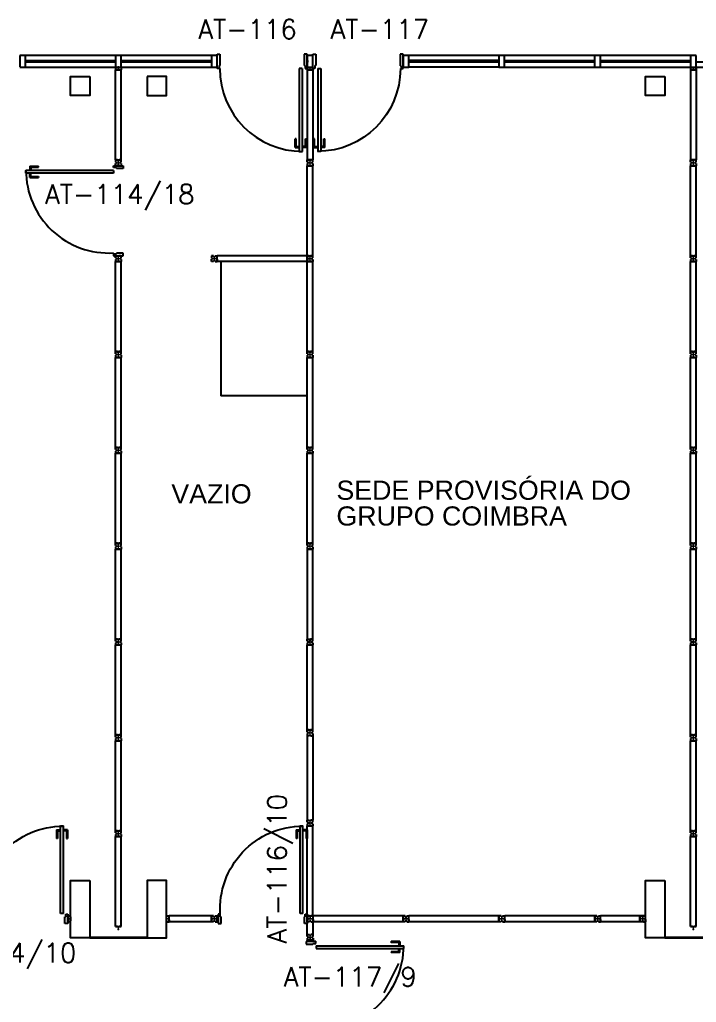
# Model space of a CAD drawing. Header units: millimetres. Extents: x 2860 to 3104, y 1039 to 1134.
# Drawn here: x 2986.18 to 2993.24, y 1060.7 to 1070.96 of the extents above; entities that cross this region are included whole.
import ezdxf

# ---------------------------------------------------------------- set-up
doc = ezdxf.new("R2010")
doc.units = ezdxf.units.MM
for name, color, linetype in [('BANC', 2, 'Continuous'), ('DIV', 2, 'Continuous'), ('ESQ', 2, 'Continuous'), ('ESTR', 3, 'Continuous'), ('TEXTO', 2, 'Continuous'), ('TEXTO-ENDEREÇO', 2, 'Continuous')]:
    doc.layers.add(name, color=color, linetype=linetype)
doc.styles.get("Standard").update_dxf_attribs({"font": 'arial.ttf'})
doc.styles.add('UNB-100-1', font='simplex.shx', dxfattribs={"height": 0.2})

# ---------------------------------------------------------------- blocks, each defined once
blk = doc.blocks.new('PILINT-TTS')
for points in [[(-0.2, 0), (-0.2, -0.2), (0, -0.2), (0, 0)], [(-0.8, 0), (-0.8, -0.2), (-1, -0.2), (-1, 0)], [(-0.8, -8.39), (-0.8, -8.99), (-1, -8.99), (-1, -8.39)]]:
    blk.add_lwpolyline(points, close=True)
blk.add_lwpolyline([(-0.2, -8.99), (0, -8.99), (0, -8.39), (-0.2, -8.39), (-0.2, -8.99)])
blk = doc.blocks.new('DIVMT-TTS')
for p, q in [((-0.03, 0.03), (-0.03, 0.006)), ((-0.008, 0.03), (-0.03, 0.03)), ((-0.0185, 0.006), (-0.03, 0.006)), ((-0.0185, -0.006), (-0.0185, 0.006)), ((-0.008, 0.03), (-0.008, 0.02)), ((-0.008, 0.02), (0.008, 0.02)), ((-0.0051, 0), (0.0051, 0)), ((0.0051, 0), (-0.0051, 0)), ((-0.0051, 0), (0.0051, 0)), ((0, -0.0051), (0, 0.0051)), ((0, 0.0051), (0, -0.0051)), ((0.008, 0.03), (0.008, 0.02)), ((0.008, 0.03), (0.03, 0.03)), ((0.0205, 0.006), (0.03, 0.006)), ((0.0205, -0.006), (0.0205, 0.006)), ((0.0205, 0.006), (0.0205, -0.006)), ((0.0205, 0.006), (0.03, 0.006)), ((0.97, 0.03), (0.03, 0.03)), ((0.03, 0.006), (0.03, 0.03)), ((0.03, -0.03), (0.03, 0.03)), ((0.03, -0.005), (0.03, 0.005)), ((0.97, -0.03), (0.97, 0.03)), ((0.97, 0.03), (0.97, 0.009)), ((0.97, 0.009), (0.97, 0.027)), ((0.9795, 0.006), (0.97, 0.006)), ((0.97, -0.005), (0.97, 0.005)), ((0.9795, 0.006), (0.9795, -0.006)), ((1.0051, 0), (0.9949, 0)), ((1, 0.0051), (1, -0.0051)), ((-0.0185, -0.006), (-0.03, -0.006)), ((-0.03, -0.03), (-0.03, -0.006)), ((-0.008, -0.03), (-0.03, -0.03)), ((-0.008, -0.03), (-0.008, -0.02)), ((-0.008, -0.02), (0.008, -0.02)), ((0.008, -0.03), (0.008, -0.02)), ((0.008, -0.03), (0.03, -0.03)), ((0.0205, -0.006), (0.03, -0.006)), ((0.0205, -0.006), (0.03, -0.006)), ((0.03, -0.006), (0.03, -0.03)), ((0.97, -0.03), (0.03, -0.03)), ((0.9795, -0.006), (0.97, -0.006)), ((0.97, -0.009), (0.97, -0.027))]:
    blk.add_line(p, q)
blk = doc.blocks.new('PDV2E-TTS')
at = {"layer": 'DIV'}
for p, q in [((-0.967, 0.035), (-0.967, 0.05)), ((-0.967, 0.05), (-0.937, 0.05)), ((-0.967, -0.035), (-0.967, 0.035)), ((-0.937, 0.05), (-0.937, -0.02)), ((-0.068, 0.05), (-0.068, -0.02)), ((-0.038, 0.05), (-0.068, 0.05)), ((-0.038, 0.035), (-0.038, 0.05)), ((-0.038, -0.035), (-0.038, 0.035)), ((-0.967, -0.05), (-0.967, -0.035)), ((-0.947, -0.05), (-0.967, -0.05)), ((-0.947, -0.02), (-0.947, -0.05)), ((-0.947, -0.02), (-0.937, -0.02)), ((-0.083, -0.054), (-0.113, -0.054)), ((-0.113, -0.054), (-0.113, -0.969)), ((-0.083, -0.054), (-0.083, -0.969)), ((-0.059, -0.02), (-0.068, -0.02)), ((-0.059, -0.02), (-0.059, -0.05)), ((-0.059, -0.05), (-0.037, -0.05)), ((-0.038, -0.05), (-0.038, -0.035)), ((-0.113, -0.969), (-0.083, -0.969))]:
    blk.add_line(p, q, dxfattribs=at)
at = {"layer": 'DIV', "color": 1}
for p, q in [((-0.145, -0.839), (-0.155, -0.839)), ((-0.155, -0.929), (-0.155, -0.839)), ((-0.145, -0.919), (-0.145, -0.839)), ((-0.145, -0.919), (-0.115, -0.919)), ((-0.05, -0.919), (-0.08, -0.919)), ((-0.05, -0.839), (-0.04, -0.839)), ((-0.05, -0.919), (-0.05, -0.839)), ((-0.04, -0.929), (-0.04, -0.839)), ((-0.155, -0.929), (-0.115, -0.929)), ((-0.04, -0.929), (-0.08, -0.929))]:
    blk.add_line(p, q, dxfattribs=at)
blk.add_arc((-0.081, -0.101), 0.867, 176.6046, 269.9049, dxfattribs=at)
blk = doc.blocks.new('DIV-TTS')
for p, q in [((-0.0051, 0), (0.0051, 0)), ((0, -0.0051), (0, 0.0051)), ((0.0205, 0.006), (0.03, 0.006)), ((0.0205, -0.006), (0.0205, 0.006)), ((0.03, 0.03), (0.97, 0.03)), ((0.03, 0.03), (0.03, -0.03)), ((0.03, 0.009), (0.03, 0.027)), ((0.03, 0.005), (0.03, -0.005)), ((0.97, 0.03), (0.97, -0.03)), ((0.9795, 0.006), (0.97, 0.006)), ((0.97, 0.005), (0.97, -0.005)), ((0.9795, -0.006), (0.9795, 0.006)), ((1.0051, 0), (0.9949, 0)), ((0.9949, 0), (1.0051, 0)), ((1, -0.0051), (1, 0.0051)), ((0.0205, -0.006), (0.03, -0.006)), ((0.03, -0.03), (0.03, -0.009)), ((0.03, -0.009), (0.03, -0.027)), ((0.03, -0.03), (0.97, -0.03)), ((0.9795, -0.006), (0.97, -0.006))]:
    blk.add_line(p, q)
blk = doc.blocks.new('PDV1E-TTS')
at = {"layer": 'DIV'}
for p, q in [((-0.94, 0.075), (-0.91, 0.075)), ((-0.94, 0.06), (-0.94, 0.075)), ((-0.94, -0.06), (-0.94, 0.06)), ((-0.91, 0.075), (-0.91, -0.045)), ((0, 0.075), (-0.03, 0.075)), ((-0.03, 0.075), (-0.03, -0.045)), ((0, 0.06), (0, 0.075)), ((0, -0.06), (0, 0.06)), ((0, 0), (0.012, 0)), ((-0.94, -0.075), (-0.94, -0.06)), ((-0.92, -0.075), (-0.94, -0.075)), ((-0.92, -0.045), (-0.92, -0.075)), ((-0.92, -0.045), (-0.91, -0.045)), ((-0.082, -0.075), (-0.082, -0.94)), ((-0.052, -0.075), (-0.082, -0.075)), ((-0.052, -0.075), (-0.052, -0.94)), ((-0.02, -0.045), (-0.03, -0.045)), ((-0.02, -0.045), (-0.02, -0.075)), ((-0.02, -0.075), (0, -0.075)), ((0, -0.075), (0, -0.06)), ((-0.114, -0.81), (-0.124, -0.81)), ((-0.124, -0.9), (-0.124, -0.81)), ((-0.114, -0.89), (-0.114, -0.81)), ((-0.019, -0.81), (-0.009, -0.81)), ((-0.019, -0.89), (-0.019, -0.81)), ((-0.009, -0.9), (-0.009, -0.81)), ((-0.124, -0.9), (-0.084, -0.9)), ((-0.114, -0.89), (-0.084, -0.89)), ((-0.019, -0.89), (-0.049, -0.89)), ((-0.009, -0.9), (-0.049, -0.9)), ((-0.082, -0.94), (-0.052, -0.94))]:
    blk.add_line(p, q, dxfattribs=at)
blk.add_arc((-0.048, -0.075), 0.865, 180, 270, dxfattribs=at)
blk = doc.blocks.new('MTINI-TTS')
for p, q in [((-0.03, 0.008), (-0.03, 0.03)), ((0.03, 0.03), (-0.03, 0.03)), ((-0.03, 0.008), (-0.02, 0.008)), ((-0.009, 0.03), (-0.027, 0.03)), ((-0.02, 0.008), (-0.02, 0)), ((-0.001, 0), (-0.02, 0)), ((-0.006, 0.02), (-0.006, 0.03)), ((-0.006, 0.023), (-0.006, 0.027)), ((-0.006, 0.02), (0.006, 0.02)), ((0.005, 0.03), (-0.005, 0.03)), ((0.005, 0), (-0.005, 0)), ((0.004, 0.02), (-0.004, 0.02)), ((0.02, 0), (-0.001, 0)), ((0, -0.005), (0, 0.005)), ((0.006, 0.02), (0.006, 0.03)), ((0.006, 0.023), (0.006, 0.027)), ((0.009, 0.03), (0.027, 0.03)), ((0.03, 0.008), (0.02, 0.008)), ((0.02, 0), (0.02, 0.008)), ((0.03, 0.008), (0.03, 0.03))]:
    blk.add_line(p, q)
blk = doc.blocks.new('PDV2D-TTS')
at = {"layer": 'DIV'}
for p, q in [((0.03, 0.05), (0.06, 0.05)), ((0.03, 0.035), (0.03, 0.05)), ((0.03, -0.035), (0.03, 0.035)), ((0.06, 0.05), (0.06, -0.02)), ((0.941, 0.05), (0.941, -0.02)), ((0.971, 0.05), (0.941, 0.05)), ((0.971, 0.035), (0.971, 0.05)), ((0.971, -0.035), (0.971, 0.035)), ((0.03, -0.05), (0.03, -0.035)), ((0.05, -0.05), (0.03, -0.05)), ((0.05, -0.02), (0.06, -0.02)), ((0.05, -0.02), (0.05, -0.05)), ((0.079, -0.05), (0.109, -0.05)), ((0.079, -0.05), (0.079, -0.965)), ((0.109, -0.05), (0.109, -0.965)), ((0.951, -0.02), (0.941, -0.02)), ((0.951, -0.02), (0.951, -0.05)), ((0.951, -0.05), (0.971, -0.05)), ((0.971, -0.05), (0.971, -0.035)), ((0.109, -0.965), (0.079, -0.965))]:
    blk.add_line(p, q, dxfattribs=at)
at = {"layer": 'DIV', "color": 1}
for p, q in [((0.036, -0.925), (0.036, -0.835)), ((0.046, -0.835), (0.036, -0.835)), ((0.046, -0.915), (0.046, -0.835)), ((0.046, -0.915), (0.076, -0.915)), ((0.141, -0.915), (0.111, -0.915)), ((0.141, -0.915), (0.141, -0.835)), ((0.141, -0.835), (0.151, -0.835)), ((0.151, -0.925), (0.151, -0.835)), ((0.036, -0.925), (0.076, -0.925)), ((0.151, -0.925), (0.111, -0.925))]:
    blk.add_line(p, q, dxfattribs=at)
blk.add_arc((0.076, -0.1), 0.865, 270, 3.3214, dxfattribs=at)
blk = doc.blocks.new('MTT-TTS')
for p, q in [((-0.008, 0.03), (-0.03, 0.03)), ((-0.03, 0.03), (-0.03, 0.006)), ((-0.0185, 0.006), (-0.03, 0.006)), ((-0.0185, -0.006), (-0.0185, 0.006)), ((-0.008, 0.03), (-0.008, 0.02)), ((-0.008, 0.02), (0.008, 0.02)), ((-0.0051, 0), (0.0051, 0)), ((0, -0.0051), (0, 0.0051)), ((0.008, 0.03), (0.03, 0.03)), ((0.008, 0.03), (0.008, 0.02)), ((0.0205, -0.006), (0.0205, 0.006)), ((0.0205, 0.006), (0.03, 0.006)), ((0.03, 0.006), (0.03, 0.03)), ((-0.03, -0.03), (-0.03, -0.006)), ((-0.0185, -0.006), (-0.03, -0.006)), ((-0.008, -0.03), (-0.03, -0.03)), ((-0.008, -0.02), (0.008, -0.02)), ((-0.008, -0.03), (-0.008, -0.02)), ((0.008, -0.03), (0.008, -0.02)), ((0.008, -0.03), (0.03, -0.03)), ((0.0205, -0.006), (0.03, -0.006)), ((0.03, -0.006), (0.03, -0.03))]:
    blk.add_line(p, q)

msp = doc.modelspace()

# ---------------------------------------------------------------- linework, layer by layer
at = {"layer": 'BANC'}
for p in [(2988.277, 1068.432), (2989.177, 1067.032)]:
    msp.add_line(p, (2988.277, 1067.032), dxfattribs=at)
at = {"layer": 'DIV'}
for p, q in [((2989.177, 1065.47), (2989.177, 1065.492)), ((2989.177, 1065.492), (2989.201, 1065.492)), ((2989.177, 1065.47), (2989.187, 1065.47)), ((2989.177, 1065.454), (2989.187, 1065.454)), ((2989.177, 1065.454), (2989.177, 1065.432)), ((2989.187, 1065.47), (2989.187, 1065.454)), ((2989.201, 1065.48), (2989.201, 1065.492)), ((2989.201, 1065.48), (2989.213, 1065.48)), ((2989.201, 1065.441), (2989.213, 1065.441)), ((2989.213, 1065.441), (2989.201, 1065.441)), ((2989.201, 1065.441), (2989.201, 1065.432)), ((2989.201, 1065.441), (2989.201, 1065.432)), ((2989.202, 1065.462), (2989.212, 1065.462)), ((2989.212, 1065.462), (2989.202, 1065.462)), ((2989.207, 1065.467), (2989.207, 1065.457)), ((2989.207, 1065.457), (2989.207, 1065.467)), ((2989.207, 1065.467), (2989.207, 1065.457)), ((2989.213, 1065.48), (2989.213, 1065.492)), ((2989.237, 1065.492), (2989.213, 1065.492)), ((2989.213, 1065.441), (2989.213, 1065.432)), ((2989.213, 1065.441), (2989.213, 1065.432)), ((2989.237, 1065.47), (2989.227, 1065.47)), ((2989.227, 1065.47), (2989.227, 1065.454)), ((2989.237, 1065.454), (2989.227, 1065.454)), ((2989.237, 1065.47), (2989.237, 1065.492)), ((2989.237, 1065.454), (2989.237, 1065.432)), ((2989.177, 1065.432), (2989.237, 1065.432)), ((2989.201, 1065.432), (2989.177, 1065.432)), ((2989.202, 1065.432), (2989.212, 1065.432)), ((2989.213, 1065.432), (2989.237, 1065.432)), ((2989.177, 1064.47), (2989.177, 1064.492)), ((2989.177, 1064.492), (2989.201, 1064.492)), ((2989.177, 1064.47), (2989.187, 1064.47)), ((2989.177, 1064.454), (2989.187, 1064.454)), ((2989.177, 1064.454), (2989.177, 1064.432)), ((2989.177, 1064.432), (2989.237, 1064.432)), ((2989.177, 1063.544), (2989.177, 1064.432)), ((2989.201, 1064.432), (2989.177, 1064.432)), ((2989.187, 1064.47), (2989.187, 1064.454)), ((2989.201, 1064.48), (2989.201, 1064.492)), ((2989.201, 1064.48), (2989.213, 1064.48)), ((2989.201, 1064.441), (2989.213, 1064.441)), ((2989.213, 1064.441), (2989.201, 1064.441)), ((2989.201, 1064.441), (2989.201, 1064.432)), ((2989.201, 1064.441), (2989.201, 1064.432)), ((2989.202, 1064.462), (2989.212, 1064.462)), ((2989.212, 1064.462), (2989.202, 1064.462)), ((2989.202, 1064.432), (2989.212, 1064.432)), ((2989.207, 1064.467), (2989.207, 1064.457)), ((2989.207, 1064.457), (2989.207, 1064.467)), ((2989.207, 1064.467), (2989.207, 1064.457)), ((2989.213, 1064.48), (2989.213, 1064.492)), ((2989.237, 1064.492), (2989.213, 1064.492)), ((2989.213, 1064.441), (2989.213, 1064.432)), ((2989.213, 1064.441), (2989.213, 1064.432)), ((2989.213, 1064.432), (2989.237, 1064.432)), ((2989.237, 1064.47), (2989.227, 1064.47)), ((2989.227, 1064.47), (2989.227, 1064.454)), ((2989.237, 1064.454), (2989.227, 1064.454)), ((2989.237, 1064.47), (2989.237, 1064.492)), ((2989.237, 1064.454), (2989.237, 1064.432)), ((2989.237, 1063.544), (2989.237, 1064.432)), ((2989.177, 1063.544), (2989.237, 1063.544)), ((2989.177, 1063.522), (2989.177, 1063.544)), ((2989.177, 1063.544), (2989.201, 1063.544)), ((2989.177, 1063.522), (2989.187, 1063.522)), ((2989.177, 1063.506), (2989.187, 1063.506)), ((2989.177, 1063.506), (2989.177, 1063.484)), ((2989.198, 1063.544), (2989.18, 1063.544)), ((2989.187, 1063.522), (2989.187, 1063.506)), ((2989.201, 1063.535), (2989.201, 1063.544)), ((2989.201, 1063.533), (2989.201, 1063.544)), ((2989.213, 1063.535), (2989.201, 1063.535)), ((2989.201, 1063.533), (2989.213, 1063.533)), ((2989.201, 1063.494), (2989.213, 1063.494)), ((2989.213, 1063.494), (2989.201, 1063.494)), ((2989.201, 1063.494), (2989.201, 1063.484)), ((2989.201, 1063.494), (2989.201, 1063.484)), ((2989.202, 1063.544), (2989.212, 1063.544)), ((2989.202, 1063.514), (2989.212, 1063.514)), ((2989.212, 1063.514), (2989.202, 1063.514)), ((2989.207, 1063.519), (2989.207, 1063.509)), ((2989.207, 1063.509), (2989.207, 1063.519)), ((2989.207, 1063.519), (2989.207, 1063.509)), ((2989.213, 1063.535), (2989.213, 1063.544)), ((2989.213, 1063.533), (2989.213, 1063.544)), ((2989.237, 1063.544), (2989.213, 1063.544)), ((2989.213, 1063.494), (2989.213, 1063.484)), ((2989.213, 1063.494), (2989.213, 1063.484)), ((2989.216, 1063.544), (2989.234, 1063.544)), ((2989.237, 1063.544), (2989.216, 1063.544)), ((2989.237, 1063.522), (2989.227, 1063.522)), ((2989.227, 1063.522), (2989.227, 1063.506)), ((2989.237, 1063.506), (2989.227, 1063.506)), ((2989.237, 1063.522), (2989.237, 1063.544)), ((2989.237, 1063.506), (2989.237, 1063.484)), ((2989.201, 1063.484), (2989.177, 1063.484)), ((2989.177, 1063.484), (2989.177, 1062.603)), ((2989.213, 1063.484), (2989.237, 1063.484)), ((2989.237, 1063.484), (2989.237, 1062.603)), ((2986.678, 1061.603), (2986.678, 1061.582)), ((2986.678, 1061.543), (2986.678, 1061.603)), ((2986.7, 1061.602), (2986.678, 1061.602)), ((2986.678, 1061.602), (2986.678, 1061.542)), ((2986.678, 1061.582), (2986.678, 1061.6)), ((2986.678, 1061.581), (2986.678, 1061.599)), ((2986.687, 1061.579), (2986.678, 1061.579)), ((2986.678, 1061.568), (2986.678, 1061.578)), ((2986.687, 1061.578), (2986.678, 1061.578)), ((2986.678, 1061.577), (2986.678, 1061.567)), ((2986.687, 1061.567), (2986.678, 1061.567)), ((2986.687, 1061.566), (2986.678, 1061.566)), ((2986.678, 1061.564), (2986.678, 1061.546)), ((2986.678, 1061.563), (2986.678, 1061.545)), ((2986.7, 1061.542), (2986.678, 1061.542)), ((2986.685, 1061.578), (2986.681, 1061.578)), ((2986.685, 1061.566), (2986.681, 1061.566)), ((2986.687, 1061.579), (2986.687, 1061.567)), ((2986.687, 1061.566), (2986.687, 1061.578)), ((2986.687, 1061.576), (2986.687, 1061.568)), ((2986.7, 1061.602), (2986.7, 1061.592)), ((2986.708, 1061.592), (2986.7, 1061.592)), ((2986.7, 1061.542), (2986.7, 1061.552)), ((2986.7, 1061.552), (2986.708, 1061.552)), ((2986.713, 1061.573), (2986.702, 1061.573)), ((2986.713, 1061.572), (2986.702, 1061.572)), ((2986.708, 1061.592), (2986.708, 1061.571)), ((2986.708, 1061.578), (2986.708, 1061.568)), ((2986.708, 1061.577), (2986.708, 1061.567)), ((2986.708, 1061.571), (2986.708, 1061.552)), ((2987.713, 1061.573), (2987.703, 1061.573)), ((2987.703, 1061.573), (2987.713, 1061.573)), ((2987.703, 1061.573), (2987.713, 1061.573)), ((2987.708, 1061.574), (2987.708, 1061.593)), ((2987.716, 1061.593), (2987.708, 1061.593)), ((2987.708, 1061.578), (2987.708, 1061.568)), ((2987.708, 1061.568), (2987.708, 1061.578)), ((2987.708, 1061.553), (2987.708, 1061.574)), ((2987.708, 1061.553), (2987.716, 1061.553)), ((2987.716, 1061.603), (2987.716, 1061.593)), ((2987.716, 1061.603), (2987.738, 1061.603)), ((2987.716, 1061.543), (2987.716, 1061.553)), ((2987.716, 1061.543), (2987.738, 1061.543)), ((2987.728, 1061.579), (2987.728, 1061.567)), ((2987.728, 1061.579), (2987.738, 1061.579)), ((2987.728, 1061.579), (2987.728, 1061.567)), ((2987.728, 1061.579), (2987.738, 1061.579)), ((2987.728, 1061.569), (2987.728, 1061.577)), ((2987.728, 1061.567), (2987.738, 1061.567)), ((2987.728, 1061.567), (2987.738, 1061.567)), ((2987.73, 1061.579), (2987.735, 1061.579)), ((2987.73, 1061.567), (2987.735, 1061.567)), ((2988.178, 1061.603), (2987.738, 1061.603)), ((2987.738, 1061.543), (2987.738, 1061.603)), ((2987.738, 1061.543), (2987.738, 1061.603)), ((2987.738, 1061.582), (2987.738, 1061.6)), ((2987.738, 1061.568), (2987.738, 1061.578)), ((2987.738, 1061.568), (2987.738, 1061.578)), ((2987.738, 1061.564), (2987.738, 1061.546)), ((2988.178, 1061.543), (2987.738, 1061.543)), ((2988.178, 1061.603), (2988.178, 1061.582)), ((2988.178, 1061.543), (2988.178, 1061.603)), ((2988.178, 1061.603), (2988.178, 1061.579)), ((2988.2, 1061.603), (2988.178, 1061.603)), ((2988.178, 1061.582), (2988.178, 1061.6)), ((2988.187, 1061.579), (2988.178, 1061.579)), ((2988.189, 1061.579), (2988.178, 1061.579)), ((2988.178, 1061.568), (2988.178, 1061.578)), ((2988.187, 1061.567), (2988.178, 1061.567)), ((2988.189, 1061.567), (2988.178, 1061.567)), ((2988.178, 1061.543), (2988.178, 1061.567)), ((2988.178, 1061.564), (2988.178, 1061.546)), ((2988.2, 1061.543), (2988.178, 1061.543)), ((2988.187, 1061.579), (2988.187, 1061.567)), ((2988.189, 1061.567), (2988.189, 1061.579)), ((2988.2, 1061.603), (2988.2, 1061.593)), ((2988.2, 1061.593), (2988.216, 1061.593)), ((2988.2, 1061.543), (2988.2, 1061.553)), ((2988.2, 1061.553), (2988.216, 1061.553)), ((2988.213, 1061.573), (2988.203, 1061.573)), ((2988.203, 1061.573), (2988.213, 1061.573)), ((2988.213, 1061.573), (2988.203, 1061.573)), ((2988.203, 1061.573), (2988.213, 1061.573)), ((2988.208, 1061.578), (2988.208, 1061.568)), ((2988.208, 1061.568), (2988.208, 1061.578)), ((2988.208, 1061.578), (2988.208, 1061.568)), ((2988.216, 1061.603), (2988.216, 1061.593)), ((2988.216, 1061.603), (2988.238, 1061.603)), ((2988.216, 1061.543), (2988.216, 1061.553)), ((2988.216, 1061.543), (2988.238, 1061.543)), ((2988.228, 1061.579), (2988.238, 1061.579)), ((2988.228, 1061.567), (2988.228, 1061.579)), ((2988.228, 1061.579), (2988.228, 1061.567)), ((2988.228, 1061.579), (2988.238, 1061.579)), ((2988.228, 1061.567), (2988.238, 1061.567)), ((2988.228, 1061.567), (2988.238, 1061.567)), ((2988.238, 1061.579), (2988.238, 1061.603)), ((2988.238, 1061.543), (2988.238, 1061.603)), ((2988.238, 1061.568), (2988.238, 1061.578)), ((2988.238, 1061.567), (2988.238, 1061.543)), ((2989.178, 1061.543), (2989.178, 1061.603)), ((2989.178, 1061.603), (2989.178, 1061.582)), ((2989.178, 1061.603), (2989.178, 1061.579)), ((2989.2, 1061.603), (2989.178, 1061.603)), ((2989.178, 1061.582), (2989.178, 1061.6)), ((2989.187, 1061.579), (2989.178, 1061.579)), ((2989.189, 1061.579), (2989.178, 1061.579)), ((2989.178, 1061.568), (2989.178, 1061.578)), ((2989.187, 1061.567), (2989.178, 1061.567)), ((2989.189, 1061.567), (2989.178, 1061.567)), ((2989.178, 1061.543), (2989.178, 1061.567)), ((2989.178, 1061.564), (2989.178, 1061.546)), ((2989.2, 1061.543), (2989.178, 1061.543)), ((2989.187, 1061.579), (2989.187, 1061.567)), ((2989.189, 1061.567), (2989.189, 1061.579)), ((2989.2, 1061.603), (2989.2, 1061.593)), ((2989.2, 1061.593), (2989.216, 1061.593)), ((2989.2, 1061.553), (2989.216, 1061.553)), ((2989.2, 1061.543), (2989.2, 1061.553)), ((2989.213, 1061.573), (2989.203, 1061.573)), ((2989.203, 1061.573), (2989.213, 1061.573)), ((2989.213, 1061.573), (2989.203, 1061.573)), ((2989.203, 1061.573), (2989.213, 1061.573)), ((2989.208, 1061.578), (2989.208, 1061.568)), ((2989.208, 1061.568), (2989.208, 1061.578)), ((2989.208, 1061.578), (2989.208, 1061.568)), ((2989.216, 1061.603), (2989.216, 1061.593)), ((2989.216, 1061.603), (2989.238, 1061.603)), ((2989.216, 1061.543), (2989.216, 1061.553)), ((2989.216, 1061.543), (2989.238, 1061.543)), ((2989.228, 1061.579), (2989.238, 1061.579)), ((2989.228, 1061.567), (2989.228, 1061.579)), ((2989.228, 1061.579), (2989.228, 1061.567)), ((2989.228, 1061.579), (2989.238, 1061.579)), ((2989.228, 1061.567), (2989.238, 1061.567)), ((2989.228, 1061.567), (2989.238, 1061.567)), ((2990.178, 1061.603), (2989.238, 1061.603)), ((2989.238, 1061.579), (2989.238, 1061.603)), ((2989.238, 1061.543), (2989.238, 1061.603)), ((2989.238, 1061.568), (2989.238, 1061.578)), ((2989.238, 1061.567), (2989.238, 1061.543)), ((2990.178, 1061.543), (2989.238, 1061.543)), ((2990.178, 1061.543), (2990.178, 1061.603)), ((2990.178, 1061.603), (2990.178, 1061.582)), ((2990.178, 1061.603), (2990.178, 1061.579)), ((2990.2, 1061.603), (2990.178, 1061.603)), ((2990.178, 1061.582), (2990.178, 1061.6)), ((2990.187, 1061.579), (2990.178, 1061.579)), ((2990.189, 1061.579), (2990.178, 1061.579)), ((2990.178, 1061.568), (2990.178, 1061.578)), ((2990.187, 1061.567), (2990.178, 1061.567)), ((2990.189, 1061.567), (2990.178, 1061.567)), ((2990.178, 1061.543), (2990.178, 1061.567)), ((2990.178, 1061.564), (2990.178, 1061.546)), ((2990.2, 1061.543), (2990.178, 1061.543)), ((2990.187, 1061.579), (2990.187, 1061.567)), ((2990.189, 1061.567), (2990.189, 1061.579)), ((2990.2, 1061.603), (2990.2, 1061.593)), ((2990.2, 1061.593), (2990.216, 1061.593)), ((2990.2, 1061.543), (2990.2, 1061.553)), ((2990.2, 1061.553), (2990.216, 1061.553)), ((2990.213, 1061.573), (2990.203, 1061.573)), ((2990.203, 1061.573), (2990.213, 1061.573)), ((2990.213, 1061.573), (2990.203, 1061.573)), ((2990.203, 1061.573), (2990.213, 1061.573)), ((2990.208, 1061.578), (2990.208, 1061.568)), ((2990.208, 1061.568), (2990.208, 1061.578)), ((2990.208, 1061.578), (2990.208, 1061.568)), ((2990.216, 1061.603), (2990.216, 1061.593)), ((2990.216, 1061.603), (2990.238, 1061.603)), ((2990.216, 1061.543), (2990.216, 1061.553)), ((2990.216, 1061.543), (2990.238, 1061.543)), ((2990.228, 1061.579), (2990.238, 1061.579)), ((2990.228, 1061.567), (2990.228, 1061.579)), ((2990.228, 1061.579), (2990.228, 1061.567)), ((2990.228, 1061.579), (2990.238, 1061.579)), ((2990.228, 1061.567), (2990.238, 1061.567)), ((2990.228, 1061.567), (2990.238, 1061.567)), ((2990.238, 1061.579), (2990.238, 1061.603)), ((2990.238, 1061.543), (2990.238, 1061.603)), ((2991.178, 1061.603), (2990.238, 1061.603)), ((2990.238, 1061.568), (2990.238, 1061.578)), ((2990.238, 1061.567), (2990.238, 1061.543)), ((2991.178, 1061.543), (2990.238, 1061.543)), ((2991.178, 1061.543), (2991.178, 1061.603)), ((2991.178, 1061.603), (2991.178, 1061.582)), ((2991.178, 1061.603), (2991.178, 1061.579)), ((2991.2, 1061.603), (2991.178, 1061.603)), ((2991.178, 1061.582), (2991.178, 1061.6)), ((2991.187, 1061.579), (2991.178, 1061.579)), ((2991.189, 1061.579), (2991.178, 1061.579)), ((2991.178, 1061.568), (2991.178, 1061.578)), ((2991.187, 1061.567), (2991.178, 1061.567)), ((2991.189, 1061.567), (2991.178, 1061.567)), ((2991.178, 1061.543), (2991.178, 1061.567)), ((2991.178, 1061.564), (2991.178, 1061.546)), ((2991.2, 1061.543), (2991.178, 1061.543)), ((2991.187, 1061.579), (2991.187, 1061.567)), ((2991.189, 1061.567), (2991.189, 1061.579)), ((2991.2, 1061.603), (2991.2, 1061.593)), ((2991.2, 1061.593), (2991.216, 1061.593)), ((2991.2, 1061.543), (2991.2, 1061.553)), ((2991.2, 1061.553), (2991.216, 1061.553)), ((2991.213, 1061.573), (2991.203, 1061.573)), ((2991.203, 1061.573), (2991.213, 1061.573)), ((2991.213, 1061.573), (2991.203, 1061.573)), ((2991.203, 1061.573), (2991.213, 1061.573)), ((2991.208, 1061.578), (2991.208, 1061.568)), ((2991.208, 1061.568), (2991.208, 1061.578)), ((2991.208, 1061.578), (2991.208, 1061.568)), ((2991.216, 1061.603), (2991.216, 1061.593)), ((2991.216, 1061.603), (2991.238, 1061.603)), ((2991.216, 1061.543), (2991.216, 1061.553)), ((2991.216, 1061.543), (2991.238, 1061.543)), ((2991.228, 1061.579), (2991.238, 1061.579)), ((2991.228, 1061.567), (2991.228, 1061.579)), ((2991.228, 1061.579), (2991.228, 1061.567)), ((2991.228, 1061.579), (2991.238, 1061.579)), ((2991.228, 1061.567), (2991.238, 1061.567)), ((2991.228, 1061.567), (2991.238, 1061.567)), ((2991.238, 1061.579), (2991.238, 1061.603)), ((2991.238, 1061.543), (2991.238, 1061.603)), ((2992.178, 1061.603), (2991.238, 1061.603)), ((2991.238, 1061.568), (2991.238, 1061.578)), ((2991.238, 1061.567), (2991.238, 1061.543)), ((2992.178, 1061.543), (2991.238, 1061.543)), ((2992.178, 1061.543), (2992.178, 1061.603)), ((2992.178, 1061.603), (2992.178, 1061.582)), ((2992.178, 1061.603), (2992.178, 1061.579)), ((2992.2, 1061.603), (2992.178, 1061.603)), ((2992.178, 1061.582), (2992.178, 1061.6)), ((2992.187, 1061.579), (2992.178, 1061.579)), ((2992.189, 1061.579), (2992.178, 1061.579)), ((2992.178, 1061.568), (2992.178, 1061.578)), ((2992.187, 1061.567), (2992.178, 1061.567)), ((2992.189, 1061.567), (2992.178, 1061.567)), ((2992.178, 1061.543), (2992.178, 1061.567)), ((2992.178, 1061.564), (2992.178, 1061.546)), ((2992.2, 1061.543), (2992.178, 1061.543)), ((2992.187, 1061.579), (2992.187, 1061.567)), ((2992.189, 1061.567), (2992.189, 1061.579)), ((2992.2, 1061.603), (2992.2, 1061.593)), ((2992.2, 1061.593), (2992.216, 1061.593)), ((2992.2, 1061.543), (2992.2, 1061.553)), ((2992.2, 1061.553), (2992.216, 1061.553)), ((2992.213, 1061.573), (2992.203, 1061.573)), ((2992.203, 1061.573), (2992.213, 1061.573)), ((2992.213, 1061.573), (2992.203, 1061.573)), ((2992.203, 1061.573), (2992.213, 1061.573)), ((2992.208, 1061.578), (2992.208, 1061.568)), ((2992.208, 1061.568), (2992.208, 1061.578)), ((2992.208, 1061.578), (2992.208, 1061.568)), ((2992.216, 1061.603), (2992.216, 1061.593)), ((2992.216, 1061.603), (2992.238, 1061.603)), ((2992.216, 1061.543), (2992.216, 1061.553)), ((2992.216, 1061.543), (2992.238, 1061.543)), ((2992.228, 1061.579), (2992.238, 1061.579)), ((2992.228, 1061.567), (2992.228, 1061.579)), ((2992.228, 1061.579), (2992.228, 1061.567)), ((2992.228, 1061.579), (2992.238, 1061.579)), ((2992.228, 1061.567), (2992.238, 1061.567)), ((2992.228, 1061.567), (2992.238, 1061.567)), ((2992.238, 1061.579), (2992.238, 1061.603)), ((2992.238, 1061.543), (2992.238, 1061.603)), ((2992.708, 1061.603), (2992.238, 1061.603)), ((2992.238, 1061.568), (2992.238, 1061.578)), ((2992.238, 1061.567), (2992.238, 1061.543)), ((2992.708, 1061.543), (2992.238, 1061.543)), ((2992.648, 1061.543), (2992.648, 1061.603)), ((2992.648, 1061.603), (2992.648, 1061.582)), ((2992.648, 1061.603), (2992.648, 1061.579)), ((2992.67, 1061.603), (2992.648, 1061.603)), ((2992.648, 1061.582), (2992.648, 1061.6)), ((2992.657, 1061.579), (2992.648, 1061.579)), ((2992.659, 1061.579), (2992.648, 1061.579)), ((2992.648, 1061.568), (2992.648, 1061.578)), ((2992.657, 1061.567), (2992.648, 1061.567)), ((2992.659, 1061.567), (2992.648, 1061.567)), ((2992.648, 1061.543), (2992.648, 1061.567)), ((2992.648, 1061.564), (2992.648, 1061.546)), ((2992.67, 1061.543), (2992.648, 1061.543)), ((2992.657, 1061.579), (2992.657, 1061.567)), ((2992.659, 1061.567), (2992.659, 1061.579)), ((2992.67, 1061.603), (2992.67, 1061.593)), ((2992.67, 1061.593), (2992.686, 1061.593)), ((2992.67, 1061.543), (2992.67, 1061.553)), ((2992.67, 1061.553), (2992.686, 1061.553)), ((2992.683, 1061.573), (2992.673, 1061.573)), ((2992.673, 1061.573), (2992.683, 1061.573)), ((2992.683, 1061.573), (2992.673, 1061.573)), ((2992.673, 1061.573), (2992.683, 1061.573)), ((2992.678, 1061.578), (2992.678, 1061.568)), ((2992.678, 1061.568), (2992.678, 1061.578)), ((2992.678, 1061.578), (2992.678, 1061.568)), ((2992.686, 1061.603), (2992.686, 1061.593)), ((2992.686, 1061.603), (2992.708, 1061.603)), ((2992.686, 1061.543), (2992.686, 1061.553)), ((2992.686, 1061.543), (2992.708, 1061.543)), ((2992.698, 1061.579), (2992.708, 1061.579)), ((2992.698, 1061.567), (2992.698, 1061.579)), ((2992.698, 1061.579), (2992.698, 1061.567)), ((2992.698, 1061.579), (2992.708, 1061.579)), ((2992.698, 1061.567), (2992.708, 1061.567)), ((2992.698, 1061.567), (2992.708, 1061.567)), ((2992.708, 1061.579), (2992.708, 1061.603)), ((2992.708, 1061.543), (2992.708, 1061.603)), ((2992.708, 1061.568), (2992.708, 1061.578)), ((2992.708, 1061.567), (2992.708, 1061.543)), ((2989.178, 1061.41), (2989.178, 1061.534)), ((2989.238, 1061.41), (2989.238, 1061.534)), ((2986.908, 1061.38), (2987.51, 1061.38)), ((2986.908, 1061.374), (2987.51, 1061.374)), ((2989.178, 1061.388), (2989.178, 1061.41)), ((2989.178, 1061.41), (2989.202, 1061.41)), ((2989.178, 1061.388), (2989.188, 1061.388)), ((2989.178, 1061.372), (2989.188, 1061.372)), ((2989.178, 1061.372), (2989.178, 1061.35)), ((2989.202, 1061.35), (2989.178, 1061.35)), ((2989.238, 1061.35), (2989.178, 1061.35)), ((2989.188, 1061.388), (2989.188, 1061.372)), ((2989.202, 1061.398), (2989.202, 1061.41)), ((2989.214, 1061.398), (2989.202, 1061.398)), ((2989.202, 1061.359), (2989.202, 1061.35)), ((2989.214, 1061.359), (2989.202, 1061.359)), ((2989.202, 1061.359), (2989.214, 1061.359)), ((2989.202, 1061.359), (2989.202, 1061.35)), ((2989.213, 1061.38), (2989.203, 1061.38)), ((2989.203, 1061.38), (2989.213, 1061.38)), ((2989.213, 1061.35), (2989.203, 1061.35)), ((2989.208, 1061.385), (2989.208, 1061.375)), ((2989.208, 1061.375), (2989.208, 1061.385)), ((2989.208, 1061.385), (2989.208, 1061.375)), ((2989.214, 1061.398), (2989.214, 1061.41)), ((2989.238, 1061.41), (2989.214, 1061.41)), ((2989.214, 1061.359), (2989.214, 1061.35)), ((2989.214, 1061.359), (2989.214, 1061.35)), ((2989.214, 1061.35), (2989.238, 1061.35)), ((2989.238, 1061.388), (2989.228, 1061.388)), ((2989.228, 1061.388), (2989.228, 1061.372)), ((2989.238, 1061.372), (2989.228, 1061.372)), ((2989.238, 1061.388), (2989.238, 1061.41)), ((2989.238, 1061.372), (2989.238, 1061.35)), ((2992.908, 1061.38), (2993.51, 1061.38)), ((2992.908, 1061.374), (2993.51, 1061.374))]:
    msp.add_line(p, q, dxfattribs=at)
msp.add_lwpolyline([(2989.237, 1065.432), (2989.213, 1065.432), (2989.202, 1065.432), (2989.177, 1065.432), (2989.177, 1064.492), (2989.201, 1064.492), (2989.201, 1064.48), (2989.213, 1064.48), (2989.213, 1064.492), (2989.237, 1064.492)], close=True, dxfattribs=at)
at = {"layer": 'ESQ'}
for p, q in [((2986.177, 1070.582), (2986.177, 1070.463)), ((2986.237, 1070.582), (2986.177, 1070.582)), ((2986.179, 1070.582), (2986.179, 1070.463)), ((2986.239, 1070.582), (2986.179, 1070.582)), ((2986.237, 1070.462), (2986.237, 1070.582)), ((2987.177, 1070.582), (2986.238, 1070.582)), ((2986.239, 1070.462), (2986.239, 1070.582)), ((2987.237, 1070.582), (2987.177, 1070.582)), ((2987.177, 1070.582), (2987.177, 1070.463)), ((2987.177, 1070.582), (2987.177, 1070.463)), ((2987.237, 1070.582), (2987.177, 1070.582)), ((2987.237, 1070.582), (2987.177, 1070.582)), ((2987.177, 1070.582), (2987.177, 1070.463)), ((2987.237, 1070.462), (2987.237, 1070.582)), ((2987.237, 1070.462), (2987.237, 1070.582)), ((2987.237, 1070.462), (2987.237, 1070.582)), ((2988.177, 1070.582), (2987.238, 1070.582)), ((2988.177, 1070.582), (2987.238, 1070.582)), ((2988.177, 1070.582), (2987.238, 1070.582)), ((2988.177, 1070.582), (2988.177, 1070.463)), ((2988.237, 1070.582), (2988.177, 1070.582)), ((2988.177, 1070.582), (2988.177, 1070.463)), ((2988.237, 1070.582), (2988.177, 1070.582)), ((2988.177, 1070.582), (2988.177, 1070.463)), ((2988.237, 1070.582), (2988.177, 1070.582)), ((2988.237, 1070.462), (2988.237, 1070.582)), ((2988.237, 1070.462), (2988.237, 1070.582)), ((2988.237, 1070.462), (2988.237, 1070.582)), ((2989.237, 1070.582), (2989.177, 1070.582)), ((2989.237, 1070.582), (2989.177, 1070.582)), ((2989.177, 1070.582), (2989.177, 1070.463)), ((2989.177, 1070.582), (2989.177, 1070.463)), ((2989.237, 1070.462), (2989.237, 1070.582)), ((2989.237, 1070.462), (2989.237, 1070.582)), ((2990.177, 1070.582), (2990.177, 1070.463)), ((2990.237, 1070.582), (2990.177, 1070.582)), ((2990.177, 1070.582), (2990.177, 1070.463)), ((2990.237, 1070.582), (2990.177, 1070.582)), ((2990.237, 1070.462), (2990.237, 1070.582)), ((2990.237, 1070.462), (2990.237, 1070.582)), ((2991.177, 1070.583), (2990.238, 1070.583)), ((2991.177, 1070.583), (2990.238, 1070.583)), ((2991.177, 1070.582), (2991.177, 1070.463)), ((2991.237, 1070.582), (2991.177, 1070.582)), ((2991.177, 1070.582), (2991.177, 1070.463)), ((2991.237, 1070.582), (2991.177, 1070.582)), ((2991.237, 1070.462), (2991.237, 1070.582)), ((2991.237, 1070.462), (2991.237, 1070.582)), ((2992.177, 1070.582), (2991.238, 1070.582)), ((2992.177, 1070.582), (2991.238, 1070.582)), ((2992.177, 1070.582), (2992.177, 1070.463)), ((2992.237, 1070.582), (2992.177, 1070.582)), ((2992.177, 1070.582), (2992.177, 1070.463)), ((2992.237, 1070.582), (2992.177, 1070.582)), ((2992.237, 1070.462), (2992.237, 1070.582)), ((2992.237, 1070.462), (2992.237, 1070.582)), ((2993.177, 1070.582), (2992.238, 1070.582)), ((2993.177, 1070.582), (2992.238, 1070.582)), ((2993.178, 1070.582), (2993.178, 1070.463)), ((2993.238, 1070.582), (2993.178, 1070.582)), ((2993.238, 1070.462), (2993.238, 1070.582)), ((2986.237, 1070.516), (2987.177, 1070.516)), ((2987.177, 1070.528), (2986.238, 1070.528)), ((2987.237, 1070.516), (2988.177, 1070.516)), ((2987.237, 1070.516), (2988.177, 1070.516)), ((2987.237, 1070.516), (2988.177, 1070.516)), ((2988.177, 1070.528), (2987.238, 1070.528)), ((2988.177, 1070.528), (2987.238, 1070.528)), ((2988.177, 1070.528), (2987.238, 1070.528)), ((2990.237, 1070.517), (2991.177, 1070.517)), ((2990.237, 1070.517), (2991.177, 1070.517)), ((2990.237, 1070.463), (2991.177, 1070.463)), ((2990.237, 1070.463), (2991.177, 1070.463)), ((2991.177, 1070.529), (2990.238, 1070.529)), ((2991.177, 1070.529), (2990.238, 1070.529)), ((2991.237, 1070.516), (2992.177, 1070.516)), ((2991.237, 1070.516), (2992.177, 1070.516)), ((2992.177, 1070.528), (2991.238, 1070.528)), ((2992.177, 1070.528), (2991.238, 1070.528)), ((2992.237, 1070.516), (2993.177, 1070.516)), ((2992.237, 1070.516), (2993.177, 1070.516)), ((2993.177, 1070.528), (2992.238, 1070.528)), ((2993.177, 1070.528), (2992.238, 1070.528)), ((2993.238, 1070.516), (2994.178, 1070.516)), ((2986.177, 1070.462), (2986.237, 1070.462)), ((2986.179, 1070.462), (2986.239, 1070.462)), ((2986.237, 1070.462), (2987.177, 1070.462)), ((2987.177, 1070.462), (2987.237, 1070.462)), ((2987.177, 1070.462), (2987.237, 1070.462)), ((2987.177, 1070.462), (2987.237, 1070.462)), ((2987.237, 1070.462), (2988.177, 1070.462)), ((2987.237, 1070.462), (2988.177, 1070.462)), ((2987.237, 1070.462), (2988.177, 1070.462)), ((2988.177, 1070.462), (2988.237, 1070.462)), ((2988.177, 1070.462), (2988.237, 1070.462)), ((2988.177, 1070.462), (2988.237, 1070.462)), ((2989.177, 1070.462), (2989.237, 1070.462)), ((2989.177, 1070.462), (2989.237, 1070.462)), ((2990.177, 1070.462), (2990.237, 1070.462)), ((2990.177, 1070.462), (2990.237, 1070.462)), ((2991.177, 1070.462), (2991.237, 1070.462)), ((2991.177, 1070.462), (2991.237, 1070.462)), ((2991.237, 1070.462), (2992.177, 1070.462)), ((2991.237, 1070.462), (2992.177, 1070.462)), ((2992.177, 1070.462), (2992.237, 1070.462)), ((2992.177, 1070.462), (2992.237, 1070.462)), ((2992.237, 1070.462), (2993.177, 1070.462)), ((2992.237, 1070.462), (2993.177, 1070.462)), ((2993.178, 1070.462), (2993.238, 1070.462)), ((2993.238, 1070.462), (2994.178, 1070.462))]:
    msp.add_line(p, q, dxfattribs=at)

# ---------------------------------------------------------------- block references
at = {"layer": 'DIV'}
for name, p in [('PDV1E-TTS', (2989.177, 1070.522)), ('MTT-TTS', (2987.207, 1069.462)), ('DIVMT-TTS', (2988.207, 1068.462))]:
    msp.add_blockref(name, p, dxfattribs=at)
at = {"layer": 'DIV', "xscale": -1}
for name, p, rotation in [('PDV1E-TTS', (2989.237, 1070.522), 359.9319120487594), ('PDV2E-TTS', (2986.716, 1061.573), 180), ('PDV2E-TTS', (2989.216, 1061.573), 180)]:
    msp.add_blockref(name, p, dxfattribs=dict(at, rotation=rotation))
at = {"layer": 'DIV'}
for name, p, rotation in [('DIV-TTS', (2987.207, 1069.462), 90), ('MTINI-TTS', (2987.207, 1070.462), 180), ('DIV-TTS', (2989.207, 1070.462), 270), ('MTINI-TTS', (2989.207, 1070.462), 180), ('DIV-TTS', (2993.207, 1070.462), 270), ('MTINI-TTS', (2993.207, 1070.462), 180), ('DIVMT-TTS', (2989.207, 1069.462), 270), ('DIVMT-TTS', (2993.207, 1069.462), 270), ('PDV2D-TTS', (2987.207, 1069.462), 270), ('DIVMT-TTS', (2987.207, 1068.462), 270), ('DIVMT-TTS', (2989.207, 1068.462), 270), ('DIVMT-TTS', (2993.207, 1068.462), 270), ('DIVMT-TTS', (2987.207, 1067.462), 270), ('DIVMT-TTS', (2989.207, 1067.462), 270), ('DIVMT-TTS', (2993.207, 1067.462), 270), ('DIVMT-TTS', (2987.207, 1066.462), 270), ('DIVMT-TTS', (2989.207, 1066.462), 270), ('DIVMT-TTS', (2993.207, 1066.462), 270), ('DIVMT-TTS', (2987.207, 1065.462), 270), ('DIVMT-TTS', (2993.207, 1065.462), 270), ('DIVMT-TTS', (2987.207, 1064.462), 270), ('DIVMT-TTS', (2993.207, 1064.462), 270), ('DIVMT-TTS', (2987.207, 1063.462), 270), ('DIVMT-TTS', (2993.207, 1063.462), 270), ('DIVMT-TTS', (2989.207, 1062.573), 270), ('DIVMT-TTS', (2987.207, 1062.462), 270), ('DIVMT-TTS', (2993.207, 1062.462), 270), ('PDV2E-TTS', (2989.216, 1061.375), 90)]:
    msp.add_blockref(name, p, dxfattribs=dict(at, rotation=rotation))
at = {"layer": 'ESTR', "color": 9}
for p in [(2987.708, 1070.364), (2993.708, 1070.364)]:
    msp.add_blockref('PILINT-TTS', p, dxfattribs=at)

# ---------------------------------------------------------------- texts
at = {"layer": 'TEXTO'}
for s, p in [('SEDE PROVISÓRIA DO', (2989.482, 1065.946)), ('VAZIO', (2987.759, 1065.908)), ('GRUPO COIMBRA', (2989.482, 1065.677))]:
    msp.add_text(s, height=0.2, dxfattribs=at).set_placement(p)
at = {"layer": 'TEXTO-ENDEREÇO', "style": 'UNB-100-1'}
for s, p in [('AT-116', (2988.04, 1070.757)), ('AT-117', (2989.42, 1070.757)), ('AT-114/18', (2986.441, 1069.035)), ('AT-114/10', (2985.209, 1061.118)), ('AT-117/9', (2988.931, 1060.868))]:
    msp.add_text(s, height=0.2, dxfattribs=at).set_placement(p)
msp.add_text('AT-116/10', height=0.2, rotation=90, dxfattribs=at).set_placement((2988.962, 1061.316))

doc.saveas('drawing.dxf')
